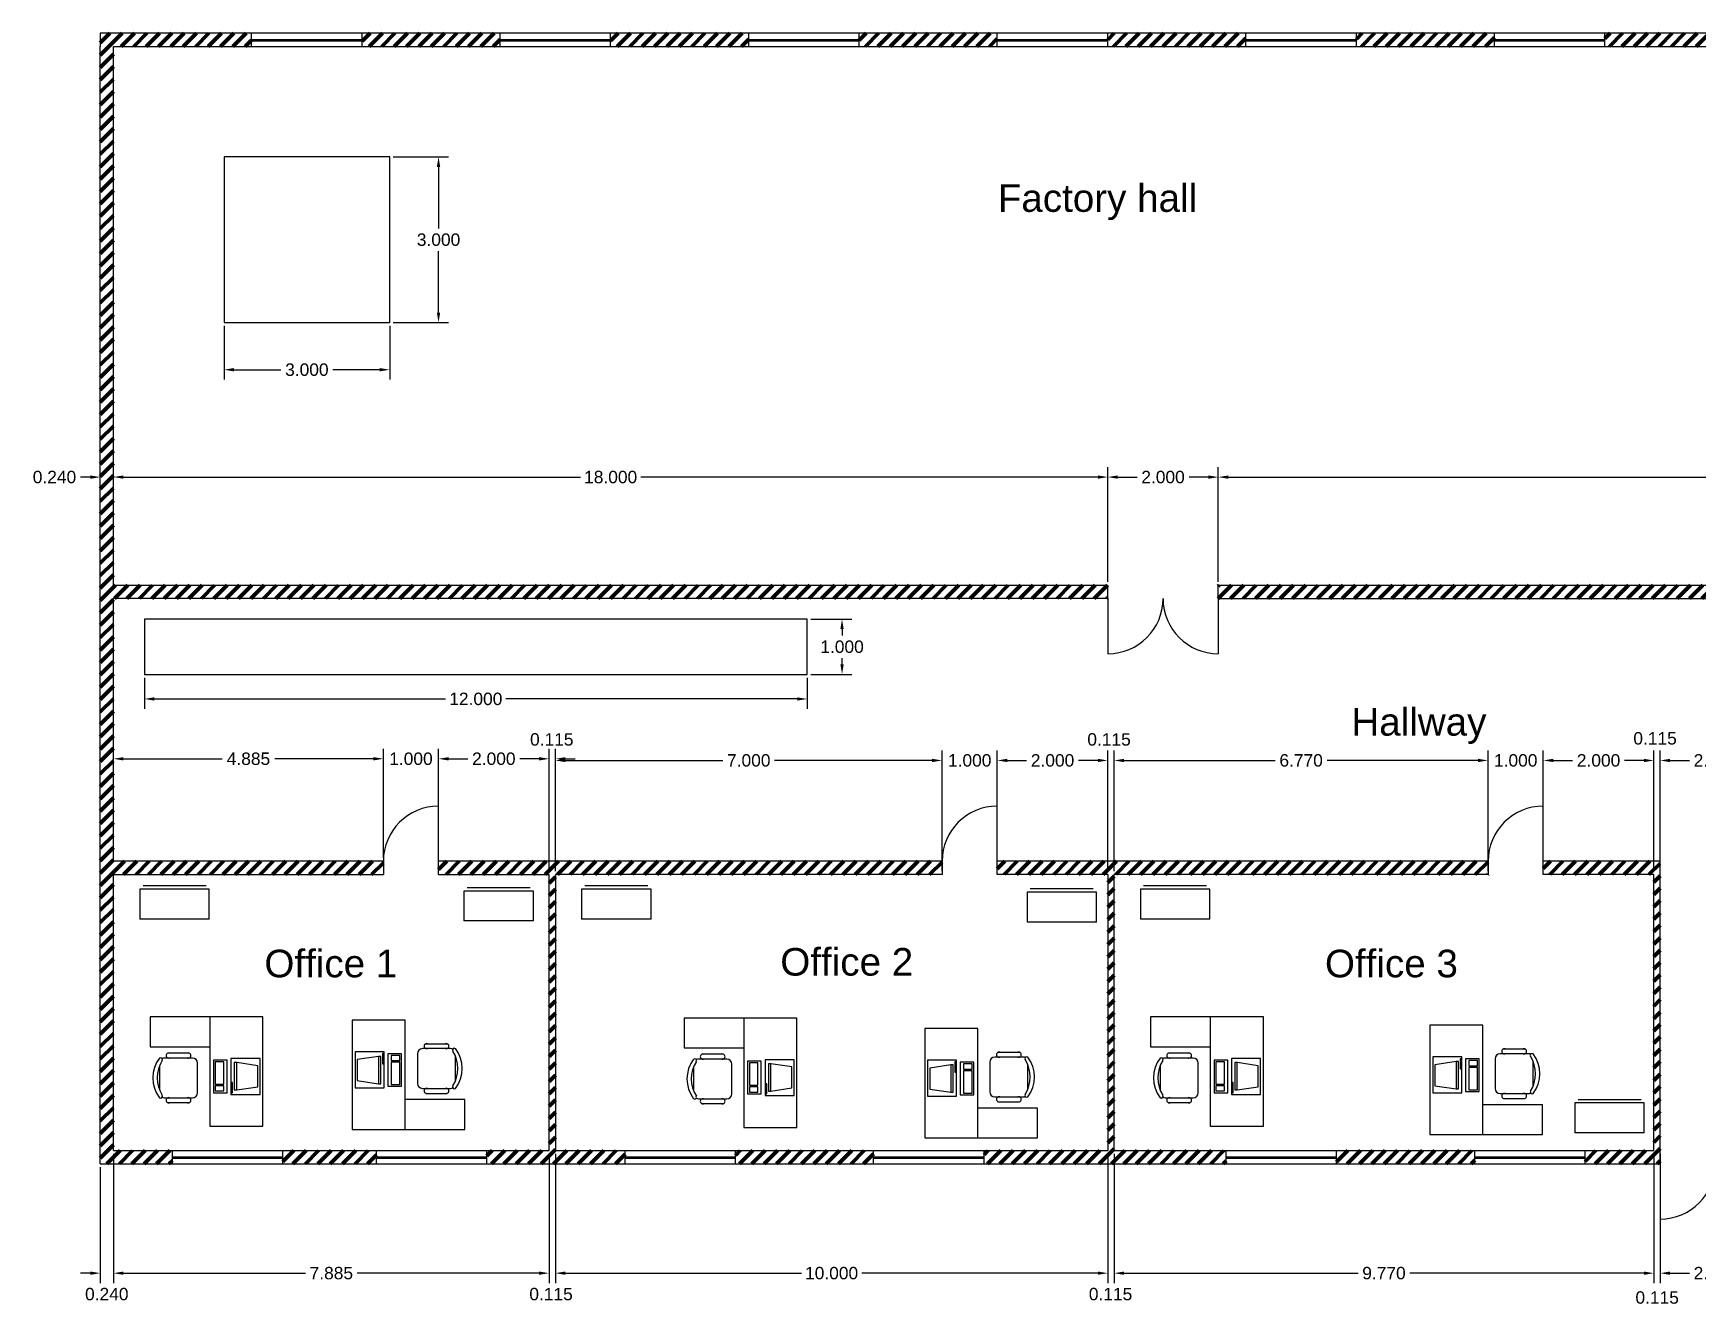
# Model space of a CAD drawing. Header units: millimetres. Extents: x 1278.5 to 1333, y 2113.9 to 2140.6.
# Drawn here: x 1278.55 to 1308.68, y 2117.19 to 2140.24 of the extents above; entities that cross this region are included whole.
import ezdxf

# ---------------------------------------------------------------- set-up
doc = ezdxf.new("R2010")
doc.units = ezdxf.units.MM
doc.header["$LTSCALE"] = 0.05
for name, color, linetype in [('CHAIRS', 4, 'Continuous'), ('CPU', 6, 'Continuous'), ('FURNITURE', 3, 'Continuous')]:
    doc.layers.add(name, color=color, linetype=linetype)
doc.styles.get("Standard").update_dxf_attribs({"font": 'arial.ttf'})
doc.dimstyles.get("Standard").update_dxf_attribs({"dimtxt": 0.225, "dimasz": 0.18, "dimexe": 0.18, "dimexo": 0.0625, "dimgap": 0.09, "dimtad": 0, "dimtih": 1, "dimtoh": 1, "dimdec": 3, "dimzin": 0, "dimdsep": 46, "dimtxsty": 'Standard', "dimcen": 0.09, "dimadec": 0, "dimazin": 0, "dimtfac": 1, "dimtdec": 3, "dimtofl": 0, "dimtmove": 0, "dimatfit": 3, "dimfxl": 1, "dimtolj": 1, "dimtzin": 0, "dimarcsym": 0})

# ---------------------------------------------------------------- blocks, each defined once
blk = doc.blocks.new('FC42X18D')
for p, q in [((-21, 0), (-21, -18)), ((-21, 0), (21, 0)), ((21, -18), (21, 0)), ((-21, -18), (21, -18)), ((-19, -20), (19, -20))]:
    blk.add_line(p, q)
blk = doc.blocks.new('RECTANG')
for p, q in [((1, 1), (0, 1)), ((0, 1), (0, 0)), ((1, 0), (1, 1)), ((0, 0), (1, 0))]:
    blk.add_line(p, q)
blk = doc.blocks.new('IBMAT', base_point=(61, 306))
for p, q in [((75, 307), (75, 306)), ((81, 307), (75, 307)), ((81, 306), (81, 307))]:
    blk.add_line(p, q)
at = {"xscale": 21, "yscale": 17, "zscale": 21}
blk.add_blockref('RECTANG', (61, 306), dxfattribs=at)
blk = doc.blocks.new('KEYBOARD', base_point=(60, 294))
for p, xscale, yscale, zscale in [((60, 294), 19, 8, 19), ((61, 295), 13, 5, 13), ((75, 295), 3, 5, 3)]:
    blk.add_blockref('RECTANG', p, dxfattribs=dict(xscale=xscale, yscale=yscale, zscale=zscale))
blk = doc.blocks.new('COMPUTER')
for p, q in [((-6.6, 16.2), (-8.5, 3.5)), ((6.1, 16.2), (-6.6, 16.2)), ((8, 3.5), (6.1, 16.2)), ((-8.5, 3.5), (-8.5, 2)), ((8, 3.5), (-8.5, 3.5)), ((-8.5, 2), (8, 2)), ((8, 2), (8, 3.5))]:
    blk.add_line(p, q)
at = {"xscale": 1.033846153846154, "yscale": 1.033846153846154, "zscale": 1.033846153846154}
for name, p in [('IBMAT', (-10.9, 0)), ('KEYBOARD', (-10, -10.5))]:
    blk.add_blockref(name, p, dxfattribs=at)
blk = doc.blocks.new('CHAIR7')
for p, q in [((20, 12), (3, 12)), ((5.1, 15), (17.9, 15)), ((0, 9), (0, -9)), ((23, -7.4), (23, 7.4)), ((3, -12), (20, -12)), ((5.1, -15), (17.9, -15))]:
    blk.add_line(p, q)
for centre, radius, start, end in [((3, 9), 3, 90, 180), ((5.6, 13.5), 1.56, 73.7398, 286.2602), ((17.4, 13.5), 1.56, 253.7398, 106.2602), ((20, 9), 3, 62.4156, 90), ((22.3, 11.1), 1.1, 53.3099, 212.0274), ((4.8, 0), 19.6, 327.5758, 32.4242), ((7, 0), 20, 323.1301, 36.8699), ((3, -9), 3, 180, 270), ((5.6, -13.5), 1.56, 73.7398, 286.2602), ((17.4, -13.5), 1.56, 253.7398, 106.2602), ((20, -9), 3, 270, 297.5844), ((22.3, -11.1), 1.1, 147.9726, 306.6901)]:
    blk.add_arc(centre, radius, start, end)
blk = doc.blocks.new('DESK2')
for p, q in [((33, 0), (-33, 0)), ((-33, 0), (-33, -68)), ((33, -32), (33, 0)), ((-33, -32), (33, -32)), ((-15, -68), (-15, -32)), ((-33, -68), (-15, -68))]:
    blk.add_line(p, q)
blk = doc.blocks.new('*D25')
at = {"color": 0, "lineweight": -2, "transparency": 16777216}
for p, q in [((1279.76, 2119.698), (1279.76, 2117.599)), ((1280, 2119.698), (1280, 2117.599)), ((1279.58, 2117.779), (1279.4, 2117.779)), ((1280.18, 2117.779), (1280.36, 2117.779))]:
    blk.add_line(p, q, dxfattribs=at)
at = {"color": 0, "lineweight": 100, "transparency": 16777216}
for points in [[(1279.58, 2117.809), (1279.58, 2117.749), (1279.76, 2117.779)], [(1280.18, 2117.809), (1280.18, 2117.749), (1280, 2117.779)]]:
    blk.add_solid(points, dxfattribs=at)
at = {"layer": 'Defpoints', "color": 0, "lineweight": 100, "transparency": 16777216}
for p in [(1279.76, 2119.76), (1280, 2119.76), (1280, 2117.779)]:
    blk.add_point(p, dxfattribs=at)
at = {"color": 0, "transparency": 16777216, "insert": (1279.878, 2117.399), "char_height": 0.225, "attachment_point": 5}
blk.add_mtext('\\A1;0.240', dxfattribs=at)
blk = doc.blocks.new('*D26')
at = {"color": 0, "lineweight": -2, "transparency": 16777216}
for p, q in [((1280, 2119.938), (1280, 2117.599)), ((1287.885, 2119.938), (1287.885, 2117.599)), ((1280.18, 2117.779), (1283.473, 2117.779)), ((1287.705, 2117.779), (1284.412, 2117.779))]:
    blk.add_line(p, q, dxfattribs=at)
at = {"color": 0, "lineweight": 100, "transparency": 16777216}
for points in [[(1280.18, 2117.809), (1280.18, 2117.749), (1280, 2117.779)], [(1287.705, 2117.809), (1287.705, 2117.749), (1287.885, 2117.779)]]:
    blk.add_solid(points, dxfattribs=at)
at = {"layer": 'Defpoints', "color": 0, "lineweight": 100, "transparency": 16777216}
for p in [(1280, 2120), (1287.885, 2120), (1287.885, 2117.779)]:
    blk.add_point(p, dxfattribs=at)
at = {"color": 0, "transparency": 16777216, "insert": (1283.943, 2117.779), "char_height": 0.225, "attachment_point": 5}
blk.add_mtext('\\A1;7.885', dxfattribs=at)
blk = doc.blocks.new('*D27')
at = {"color": 0, "lineweight": -2, "transparency": 16777216}
for p, q in [((1287.885, 2119.938), (1287.885, 2117.599)), ((1288, 2119.938), (1288, 2117.599)), ((1287.705, 2117.779), (1287.525, 2117.779)), ((1288.18, 2117.779), (1288.36, 2117.779))]:
    blk.add_line(p, q, dxfattribs=at)
at = {"color": 0, "lineweight": 100, "transparency": 16777216}
for points in [[(1287.705, 2117.809), (1287.705, 2117.749), (1287.885, 2117.779)], [(1288.18, 2117.809), (1288.18, 2117.749), (1288, 2117.779)]]:
    blk.add_solid(points, dxfattribs=at)
at = {"layer": 'Defpoints', "color": 0, "lineweight": 100, "transparency": 16777216}
for p in [(1287.885, 2120), (1288, 2120), (1288, 2117.779)]:
    blk.add_point(p, dxfattribs=at)
at = {"color": 0, "transparency": 16777216, "insert": (1287.921, 2117.399), "char_height": 0.225, "attachment_point": 5}
blk.add_mtext('\\A1;0.115', dxfattribs=at)
blk = doc.blocks.new('*D28')
at = {"color": 0, "lineweight": -2, "transparency": 16777216}
for p, q in [((1288, 2119.938), (1288, 2117.599)), ((1298, 2119.938), (1298, 2117.599)), ((1288.18, 2117.779), (1292.454, 2117.779)), ((1297.82, 2117.779), (1293.546, 2117.779))]:
    blk.add_line(p, q, dxfattribs=at)
at = {"color": 0, "lineweight": 100, "transparency": 16777216}
for points in [[(1288.18, 2117.809), (1288.18, 2117.749), (1288, 2117.779)], [(1297.82, 2117.809), (1297.82, 2117.749), (1298, 2117.779)]]:
    blk.add_solid(points, dxfattribs=at)
at = {"layer": 'Defpoints', "color": 0, "lineweight": 100, "transparency": 16777216}
for p in [(1288, 2120), (1298, 2120), (1298, 2117.779)]:
    blk.add_point(p, dxfattribs=at)
at = {"color": 0, "transparency": 16777216, "insert": (1293, 2117.779), "char_height": 0.225, "attachment_point": 5}
blk.add_mtext('\\A1;10.000', dxfattribs=at)
blk = doc.blocks.new('*D29')
at = {"color": 0, "lineweight": -2, "transparency": 16777216}
for p, q in [((1298, 2119.938), (1298, 2117.599)), ((1298.115, 2119.938), (1298.115, 2117.599)), ((1297.82, 2117.779), (1297.64, 2117.779)), ((1298.295, 2117.779), (1298.475, 2117.779))]:
    blk.add_line(p, q, dxfattribs=at)
at = {"color": 0, "lineweight": 100, "transparency": 16777216}
for points in [[(1297.82, 2117.809), (1297.82, 2117.749), (1298, 2117.779)], [(1298.295, 2117.809), (1298.295, 2117.749), (1298.115, 2117.779)]]:
    blk.add_solid(points, dxfattribs=at)
at = {"layer": 'Defpoints', "color": 0, "lineweight": 100, "transparency": 16777216}
for p in [(1298, 2120), (1298.115, 2120), (1298.115, 2117.779)]:
    blk.add_point(p, dxfattribs=at)
at = {"color": 0, "transparency": 16777216, "insert": (1298.05, 2117.399), "char_height": 0.225, "attachment_point": 5}
blk.add_mtext('\\A1;0.115', dxfattribs=at)
blk = doc.blocks.new('*D30')
at = {"color": 0, "lineweight": -2, "transparency": 16777216}
for p, q in [((1298.115, 2119.938), (1298.115, 2117.599)), ((1307.885, 2119.938), (1307.885, 2117.599)), ((1298.295, 2117.779), (1302.531, 2117.779)), ((1307.705, 2117.779), (1303.469, 2117.779))]:
    blk.add_line(p, q, dxfattribs=at)
at = {"color": 0, "lineweight": 100, "transparency": 16777216}
for points in [[(1298.295, 2117.809), (1298.295, 2117.749), (1298.115, 2117.779)], [(1307.705, 2117.809), (1307.705, 2117.749), (1307.885, 2117.779)]]:
    blk.add_solid(points, dxfattribs=at)
at = {"layer": 'Defpoints', "color": 0, "lineweight": 100, "transparency": 16777216}
for p in [(1298.115, 2120), (1307.885, 2120), (1307.885, 2117.779)]:
    blk.add_point(p, dxfattribs=at)
at = {"color": 0, "transparency": 16777216, "insert": (1303, 2117.779), "char_height": 0.225, "attachment_point": 5}
blk.add_mtext('\\A1;9.770', dxfattribs=at)
blk = doc.blocks.new('*D31')
at = {"color": 0, "lineweight": -2, "transparency": 16777216}
for p, q in [((1307.885, 2119.938), (1307.885, 2117.599)), ((1308, 2119.938), (1308, 2117.599)), ((1307.705, 2117.779), (1307.525, 2117.779)), ((1308.18, 2117.779), (1308.36, 2117.779))]:
    blk.add_line(p, q, dxfattribs=at)
at = {"color": 0, "lineweight": 100, "transparency": 16777216}
for points in [[(1307.705, 2117.809), (1307.705, 2117.749), (1307.885, 2117.779)], [(1308.18, 2117.809), (1308.18, 2117.749), (1308, 2117.779)]]:
    blk.add_solid(points, dxfattribs=at)
at = {"layer": 'Defpoints', "color": 0, "lineweight": 100, "transparency": 16777216}
for p in [(1307.885, 2120), (1308, 2120), (1308, 2117.779)]:
    blk.add_point(p, dxfattribs=at)
at = {"color": 0, "transparency": 16777216, "insert": (1307.946, 2117.337), "char_height": 0.225, "attachment_point": 5}
blk.add_mtext('\\A1;0.115', dxfattribs=at)
blk = doc.blocks.new('*D32')
at = {"color": 0, "lineweight": -2, "transparency": 16777216}
for p, q in [((1308, 2119.698), (1308, 2117.599)), ((1310, 2119.698), (1310, 2117.599)), ((1308.18, 2117.779), (1308.529, 2117.779)), ((1309.82, 2117.779), (1309.471, 2117.779))]:
    blk.add_line(p, q, dxfattribs=at)
at = {"color": 0, "lineweight": 100, "transparency": 16777216}
for points in [[(1308.18, 2117.809), (1308.18, 2117.749), (1308, 2117.779)], [(1309.82, 2117.809), (1309.82, 2117.749), (1310, 2117.779)]]:
    blk.add_solid(points, dxfattribs=at)
at = {"layer": 'Defpoints', "color": 0, "lineweight": 100, "transparency": 16777216}
for p in [(1308, 2119.76), (1310, 2119.76), (1310, 2117.779)]:
    blk.add_point(p, dxfattribs=at)
at = {"color": 0, "transparency": 16777216, "insert": (1309, 2117.779), "char_height": 0.225, "attachment_point": 5}
blk.add_mtext('\\A1;2.000', dxfattribs=at)
blk = doc.blocks.new('*D47')
at = {"color": 0, "lineweight": -2, "transparency": 16777216}
for p, q in [((1279.58, 2132.2), (1279.4, 2132.2)), ((1279.76, 2130.302), (1279.76, 2132.38)), ((1280, 2130.302), (1280, 2132.38)), ((1280.18, 2132.2), (1280.36, 2132.2))]:
    blk.add_line(p, q, dxfattribs=at)
at = {"color": 0, "lineweight": 100, "transparency": 16777216}
for points in [[(1279.58, 2132.23), (1279.58, 2132.17), (1279.76, 2132.2)], [(1280.18, 2132.23), (1280.18, 2132.17), (1280, 2132.2)]]:
    blk.add_solid(points, dxfattribs=at)
at = {"layer": 'Defpoints', "color": 0, "lineweight": 100, "transparency": 16777216}
for p in [(1279.76, 2132.2), (1279.76, 2130.24), (1280, 2130.24)]:
    blk.add_point(p, dxfattribs=at)
at = {"color": 0, "transparency": 16777216, "insert": (1278.931, 2132.2), "char_height": 0.225, "attachment_point": 5}
blk.add_mtext('\\A1;0.240', dxfattribs=at)
blk = doc.blocks.new('*D48')
at = {"color": 0, "lineweight": -2, "transparency": 16777216}
for p, q in [((1280, 2130.302), (1280, 2132.38)), ((1280.18, 2132.2), (1288.454, 2132.2)), ((1297.82, 2132.2), (1289.546, 2132.2)), ((1298, 2130.302), (1298, 2132.38))]:
    blk.add_line(p, q, dxfattribs=at)
at = {"color": 0, "lineweight": 100, "transparency": 16777216}
for points in [[(1280.18, 2132.23), (1280.18, 2132.17), (1280, 2132.2)], [(1297.82, 2132.23), (1297.82, 2132.17), (1298, 2132.2)]]:
    blk.add_solid(points, dxfattribs=at)
at = {"layer": 'Defpoints', "color": 0, "lineweight": 100, "transparency": 16777216}
for p in [(1298, 2132.2), (1280, 2130.24), (1298, 2130.24)]:
    blk.add_point(p, dxfattribs=at)
at = {"color": 0, "transparency": 16777216, "insert": (1289, 2132.2), "char_height": 0.225, "attachment_point": 5}
blk.add_mtext('\\A1;18.000', dxfattribs=at)
blk = doc.blocks.new('*D49')
at = {"color": 0, "lineweight": -2, "transparency": 16777216}
for p, q in [((1298, 2130.302), (1298, 2132.38)), ((1298.18, 2132.2), (1298.529, 2132.2)), ((1299.82, 2132.2), (1299.471, 2132.2)), ((1300, 2130.302), (1300, 2132.38))]:
    blk.add_line(p, q, dxfattribs=at)
at = {"color": 0, "lineweight": 100, "transparency": 16777216}
for points in [[(1298.18, 2132.23), (1298.18, 2132.17), (1298, 2132.2)], [(1299.82, 2132.23), (1299.82, 2132.17), (1300, 2132.2)]]:
    blk.add_solid(points, dxfattribs=at)
at = {"layer": 'Defpoints', "color": 0, "lineweight": 100, "transparency": 16777216}
for p in [(1300, 2132.2), (1298, 2130.24), (1300, 2130.24)]:
    blk.add_point(p, dxfattribs=at)
at = {"color": 0, "transparency": 16777216, "insert": (1299, 2132.2), "char_height": 0.225, "attachment_point": 5}
blk.add_mtext('\\A1;2.000', dxfattribs=at)
blk = doc.blocks.new('*D50')
at = {"color": 0, "lineweight": -2, "transparency": 16777216}
for p, q in [((1300, 2130.302), (1300, 2132.38)), ((1300.18, 2132.2), (1314.443, 2132.2)), ((1329.82, 2132.2), (1315.557, 2132.2)), ((1330, 2130.302), (1330, 2132.38))]:
    blk.add_line(p, q, dxfattribs=at)
at = {"color": 0, "lineweight": 100, "transparency": 16777216}
for points in [[(1300.18, 2132.23), (1300.18, 2132.17), (1300, 2132.2)], [(1329.82, 2132.23), (1329.82, 2132.17), (1330, 2132.2)]]:
    blk.add_solid(points, dxfattribs=at)
at = {"layer": 'Defpoints', "color": 0, "lineweight": 100, "transparency": 16777216}
for p in [(1330, 2132.2), (1300, 2130.24), (1330, 2130.24)]:
    blk.add_point(p, dxfattribs=at)
at = {"color": 0, "transparency": 16777216, "insert": (1315, 2132.2), "char_height": 0.225, "attachment_point": 5}
blk.add_mtext('\\A1;30.000', dxfattribs=at)
blk = doc.blocks.new('*D52')
at = {"color": 0, "lineweight": -2, "transparency": 16777216}
for p, q in [((1280, 2125.302), (1280, 2127.277)), ((1280.18, 2127.097), (1281.967, 2127.097)), ((1284.705, 2127.097), (1282.918, 2127.097)), ((1284.885, 2125.302), (1284.885, 2127.277))]:
    blk.add_line(p, q, dxfattribs=at)
at = {"color": 0, "lineweight": 100, "transparency": 16777216}
for points in [[(1280.18, 2127.127), (1280.18, 2127.067), (1280, 2127.097)], [(1284.705, 2127.127), (1284.705, 2127.067), (1284.885, 2127.097)]]:
    blk.add_solid(points, dxfattribs=at)
at = {"layer": 'Defpoints', "color": 0, "lineweight": 100, "transparency": 16777216}
for p in [(1284.885, 2127.097), (1280, 2125.24), (1284.885, 2125.24)]:
    blk.add_point(p, dxfattribs=at)
at = {"color": 0, "transparency": 16777216, "insert": (1282.443, 2127.097), "char_height": 0.225, "attachment_point": 5}
blk.add_mtext('\\A1;4.885', dxfattribs=at)
blk = doc.blocks.new('*D53')
at = {"color": 0, "lineweight": -2, "transparency": 16777216}
for p, q in [((1284.705, 2127.097), (1284.525, 2127.097)), ((1284.885, 2125.302), (1284.885, 2127.277)), ((1285.885, 2125.302), (1285.885, 2127.277)), ((1286.065, 2127.097), (1286.245, 2127.097))]:
    blk.add_line(p, q, dxfattribs=at)
at = {"color": 0, "lineweight": 100, "transparency": 16777216}
for points in [[(1284.705, 2127.127), (1284.705, 2127.067), (1284.885, 2127.097)], [(1286.065, 2127.127), (1286.065, 2127.067), (1285.885, 2127.097)]]:
    blk.add_solid(points, dxfattribs=at)
at = {"layer": 'Defpoints', "color": 0, "lineweight": 100, "transparency": 16777216}
for p in [(1285.885, 2127.097), (1284.885, 2125.24), (1285.885, 2125.24)]:
    blk.add_point(p, dxfattribs=at)
at = {"color": 0, "transparency": 16777216, "insert": (1285.385, 2127.097), "char_height": 0.225, "attachment_point": 5}
blk.add_mtext('\\A1;1.000', dxfattribs=at)
blk = doc.blocks.new('*D54')
at = {"color": 0, "lineweight": -2, "transparency": 16777216}
for p, q in [((1285.885, 2125.302), (1285.885, 2127.277)), ((1286.065, 2127.097), (1286.414, 2127.097)), ((1287.705, 2127.097), (1287.356, 2127.097)), ((1287.885, 2125.302), (1287.885, 2127.277))]:
    blk.add_line(p, q, dxfattribs=at)
at = {"color": 0, "lineweight": 100, "transparency": 16777216}
for points in [[(1286.065, 2127.127), (1286.065, 2127.067), (1285.885, 2127.097)], [(1287.705, 2127.127), (1287.705, 2127.067), (1287.885, 2127.097)]]:
    blk.add_solid(points, dxfattribs=at)
at = {"layer": 'Defpoints', "color": 0, "lineweight": 100, "transparency": 16777216}
for p in [(1287.885, 2127.097), (1285.885, 2125.24), (1287.885, 2125.24)]:
    blk.add_point(p, dxfattribs=at)
at = {"color": 0, "transparency": 16777216, "insert": (1286.885, 2127.097), "char_height": 0.225, "attachment_point": 5}
blk.add_mtext('\\A1;2.000', dxfattribs=at)
blk = doc.blocks.new('*D55')
at = {"color": 0, "lineweight": -2, "transparency": 16777216}
for p, q in [((1287.705, 2127.097), (1287.525, 2127.097)), ((1287.885, 2125.062), (1287.885, 2127.277)), ((1288, 2125.062), (1288, 2127.277)), ((1288.18, 2127.097), (1288.36, 2127.097))]:
    blk.add_line(p, q, dxfattribs=at)
at = {"color": 0, "lineweight": 100, "transparency": 16777216}
for points in [[(1287.705, 2127.127), (1287.705, 2127.067), (1287.885, 2127.097)], [(1288.18, 2127.127), (1288.18, 2127.067), (1288, 2127.097)]]:
    blk.add_solid(points, dxfattribs=at)
at = {"layer": 'Defpoints', "color": 0, "lineweight": 100, "transparency": 16777216}
for p in [(1288, 2127.097), (1287.885, 2125), (1288, 2125)]:
    blk.add_point(p, dxfattribs=at)
at = {"color": 0, "transparency": 16777216, "insert": (1287.934, 2127.447), "char_height": 0.225, "attachment_point": 5}
blk.add_mtext('\\A1;0.115', dxfattribs=at)
blk = doc.blocks.new('*D56')
at = {"color": 0, "lineweight": -2, "transparency": 16777216}
for p, q in [((1288, 2125.062), (1288, 2127.247)), ((1288.18, 2127.067), (1291.032, 2127.067)), ((1294.82, 2127.067), (1291.968, 2127.067)), ((1295, 2125.062), (1295, 2127.247))]:
    blk.add_line(p, q, dxfattribs=at)
at = {"color": 0, "lineweight": 100, "transparency": 16777216}
for points in [[(1288.18, 2127.097), (1288.18, 2127.037), (1288, 2127.067)], [(1294.82, 2127.097), (1294.82, 2127.037), (1295, 2127.067)]]:
    blk.add_solid(points, dxfattribs=at)
at = {"layer": 'Defpoints', "color": 0, "lineweight": 100, "transparency": 16777216}
for p in [(1295, 2127.067), (1288, 2125), (1295, 2125)]:
    blk.add_point(p, dxfattribs=at)
at = {"color": 0, "transparency": 16777216, "insert": (1291.5, 2127.067), "char_height": 0.225, "attachment_point": 5}
blk.add_mtext('\\A1;7.000', dxfattribs=at)
blk = doc.blocks.new('*D57')
at = {"color": 0, "lineweight": -2, "transparency": 16777216}
for p, q in [((1294.82, 2127.067), (1294.64, 2127.067)), ((1295, 2125.062), (1295, 2127.247)), ((1296, 2125.062), (1296, 2127.247)), ((1296.18, 2127.067), (1296.36, 2127.067))]:
    blk.add_line(p, q, dxfattribs=at)
at = {"color": 0, "lineweight": 100, "transparency": 16777216}
for points in [[(1294.82, 2127.097), (1294.82, 2127.037), (1295, 2127.067)], [(1296.18, 2127.097), (1296.18, 2127.037), (1296, 2127.067)]]:
    blk.add_solid(points, dxfattribs=at)
at = {"layer": 'Defpoints', "color": 0, "lineweight": 100, "transparency": 16777216}
for p in [(1296, 2127.067), (1295, 2125), (1296, 2125)]:
    blk.add_point(p, dxfattribs=at)
at = {"color": 0, "transparency": 16777216, "insert": (1295.5, 2127.067), "char_height": 0.225, "attachment_point": 5}
blk.add_mtext('\\A1;1.000', dxfattribs=at)
blk = doc.blocks.new('*D58')
at = {"color": 0, "lineweight": -2, "transparency": 16777216}
for p, q in [((1296, 2125.062), (1296, 2127.247)), ((1296.18, 2127.067), (1296.529, 2127.067)), ((1297.82, 2127.067), (1297.471, 2127.067)), ((1298, 2125.062), (1298, 2127.247))]:
    blk.add_line(p, q, dxfattribs=at)
at = {"color": 0, "lineweight": 100, "transparency": 16777216}
for points in [[(1296.18, 2127.097), (1296.18, 2127.037), (1296, 2127.067)], [(1297.82, 2127.097), (1297.82, 2127.037), (1298, 2127.067)]]:
    blk.add_solid(points, dxfattribs=at)
at = {"layer": 'Defpoints', "color": 0, "lineweight": 100, "transparency": 16777216}
for p in [(1298, 2127.067), (1296, 2125), (1298, 2125)]:
    blk.add_point(p, dxfattribs=at)
at = {"color": 0, "transparency": 16777216, "insert": (1297, 2127.067), "char_height": 0.225, "attachment_point": 5}
blk.add_mtext('\\A1;2.000', dxfattribs=at)
blk = doc.blocks.new('*D59')
at = {"color": 0, "lineweight": -2, "transparency": 16777216}
for p, q in [((1297.82, 2127.067), (1297.64, 2127.067)), ((1298, 2125.062), (1298, 2127.247)), ((1298.115, 2125.062), (1298.115, 2127.247)), ((1298.295, 2127.067), (1298.475, 2127.067))]:
    blk.add_line(p, q, dxfattribs=at)
at = {"color": 0, "lineweight": 100, "transparency": 16777216}
for points in [[(1297.82, 2127.097), (1297.82, 2127.037), (1298, 2127.067)], [(1298.295, 2127.097), (1298.295, 2127.037), (1298.115, 2127.067)]]:
    blk.add_solid(points, dxfattribs=at)
at = {"layer": 'Defpoints', "color": 0, "lineweight": 100, "transparency": 16777216}
for p in [(1298.115, 2127.067), (1298, 2125), (1298.115, 2125)]:
    blk.add_point(p, dxfattribs=at)
at = {"color": 0, "transparency": 16777216, "insert": (1298.023, 2127.447), "char_height": 0.225, "attachment_point": 5}
blk.add_mtext('\\A1;0.115', dxfattribs=at)
blk = doc.blocks.new('*D60')
at = {"color": 0, "lineweight": -2, "transparency": 16777216}
for p, q in [((1298.115, 2125.062), (1298.115, 2127.247)), ((1298.295, 2127.067), (1301.03, 2127.067)), ((1304.705, 2127.067), (1301.97, 2127.067)), ((1304.885, 2125.062), (1304.885, 2127.247))]:
    blk.add_line(p, q, dxfattribs=at)
at = {"color": 0, "lineweight": 100, "transparency": 16777216}
for points in [[(1298.295, 2127.097), (1298.295, 2127.037), (1298.115, 2127.067)], [(1304.705, 2127.097), (1304.705, 2127.037), (1304.885, 2127.067)]]:
    blk.add_solid(points, dxfattribs=at)
at = {"layer": 'Defpoints', "color": 0, "lineweight": 100, "transparency": 16777216}
for p in [(1304.885, 2127.067), (1298.115, 2125), (1304.885, 2125)]:
    blk.add_point(p, dxfattribs=at)
at = {"color": 0, "transparency": 16777216, "insert": (1301.5, 2127.067), "char_height": 0.225, "attachment_point": 5}
blk.add_mtext('\\A1;6.770', dxfattribs=at)
blk = doc.blocks.new('*D61')
at = {"color": 0, "lineweight": -2, "transparency": 16777216}
for p, q in [((1304.705, 2127.067), (1304.525, 2127.067)), ((1304.885, 2125.062), (1304.885, 2127.247)), ((1305.885, 2125.062), (1305.885, 2127.247)), ((1306.065, 2127.067), (1306.245, 2127.067))]:
    blk.add_line(p, q, dxfattribs=at)
at = {"color": 0, "lineweight": 100, "transparency": 16777216}
for points in [[(1304.705, 2127.097), (1304.705, 2127.037), (1304.885, 2127.067)], [(1306.065, 2127.097), (1306.065, 2127.037), (1305.885, 2127.067)]]:
    blk.add_solid(points, dxfattribs=at)
at = {"layer": 'Defpoints', "color": 0, "lineweight": 100, "transparency": 16777216}
for p in [(1305.885, 2127.067), (1304.885, 2125), (1305.885, 2125)]:
    blk.add_point(p, dxfattribs=at)
at = {"color": 0, "transparency": 16777216, "insert": (1305.385, 2127.067), "char_height": 0.225, "attachment_point": 5}
blk.add_mtext('\\A1;1.000', dxfattribs=at)
blk = doc.blocks.new('*D62')
at = {"color": 0, "lineweight": -2, "transparency": 16777216}
for p, q in [((1305.885, 2125.062), (1305.885, 2127.247)), ((1306.065, 2127.067), (1306.414, 2127.067)), ((1307.705, 2127.067), (1307.356, 2127.067)), ((1307.885, 2125.062), (1307.885, 2127.247))]:
    blk.add_line(p, q, dxfattribs=at)
at = {"color": 0, "lineweight": 100, "transparency": 16777216}
for points in [[(1306.065, 2127.097), (1306.065, 2127.037), (1305.885, 2127.067)], [(1307.705, 2127.097), (1307.705, 2127.037), (1307.885, 2127.067)]]:
    blk.add_solid(points, dxfattribs=at)
at = {"layer": 'Defpoints', "color": 0, "lineweight": 100, "transparency": 16777216}
for p in [(1307.885, 2127.067), (1305.885, 2125), (1307.885, 2125)]:
    blk.add_point(p, dxfattribs=at)
at = {"color": 0, "transparency": 16777216, "insert": (1306.885, 2127.067), "char_height": 0.225, "attachment_point": 5}
blk.add_mtext('\\A1;2.000', dxfattribs=at)
blk = doc.blocks.new('*D63')
at = {"color": 0, "lineweight": -2, "transparency": 16777216}
for p, q in [((1307.705, 2127.067), (1307.525, 2127.067)), ((1307.885, 2125.062), (1307.885, 2127.247)), ((1308, 2125.062), (1308, 2127.247)), ((1308.18, 2127.067), (1308.36, 2127.067))]:
    blk.add_line(p, q, dxfattribs=at)
at = {"color": 0, "lineweight": 100, "transparency": 16777216}
for points in [[(1307.705, 2127.097), (1307.705, 2127.037), (1307.885, 2127.067)], [(1308.18, 2127.097), (1308.18, 2127.037), (1308, 2127.067)]]:
    blk.add_solid(points, dxfattribs=at)
at = {"layer": 'Defpoints', "color": 0, "lineweight": 100, "transparency": 16777216}
for p in [(1308, 2127.067), (1307.885, 2125), (1308, 2125)]:
    blk.add_point(p, dxfattribs=at)
at = {"color": 0, "transparency": 16777216, "insert": (1307.908, 2127.466), "char_height": 0.225, "attachment_point": 5}
blk.add_mtext('\\A1;0.115', dxfattribs=at)
blk = doc.blocks.new('*D64')
at = {"color": 0, "lineweight": -2, "transparency": 16777216}
for p, q in [((1308, 2125.302), (1308, 2127.247)), ((1308.18, 2127.067), (1308.529, 2127.067)), ((1309.82, 2127.067), (1309.471, 2127.067)), ((1310, 2125.302), (1310, 2127.247))]:
    blk.add_line(p, q, dxfattribs=at)
at = {"color": 0, "lineweight": 100, "transparency": 16777216}
for points in [[(1308.18, 2127.097), (1308.18, 2127.037), (1308, 2127.067)], [(1309.82, 2127.097), (1309.82, 2127.037), (1310, 2127.067)]]:
    blk.add_solid(points, dxfattribs=at)
at = {"layer": 'Defpoints', "color": 0, "lineweight": 100, "transparency": 16777216}
for p in [(1310, 2127.067), (1308, 2125.24), (1310, 2125.24)]:
    blk.add_point(p, dxfattribs=at)
at = {"color": 0, "transparency": 16777216, "insert": (1309, 2127.067), "char_height": 0.225, "attachment_point": 5}
blk.add_mtext('\\A1;2.000', dxfattribs=at)
blk = doc.blocks.new('*D73')
at = {"color": 0, "lineweight": -2, "transparency": 16777216}
for p, q in [((1280.559, 2128.564), (1280.559, 2128.001)), ((1292.559, 2128.564), (1292.559, 2128.001)), ((1280.739, 2128.181), (1286.013, 2128.181)), ((1292.379, 2128.181), (1287.105, 2128.181))]:
    blk.add_line(p, q, dxfattribs=at)
at = {"color": 0, "lineweight": 100, "transparency": 16777216}
for points in [[(1280.739, 2128.211), (1280.739, 2128.151), (1280.559, 2128.181)], [(1292.379, 2128.211), (1292.379, 2128.151), (1292.559, 2128.181)]]:
    blk.add_solid(points, dxfattribs=at)
at = {"layer": 'Defpoints', "color": 0, "lineweight": 100, "transparency": 16777216}
for p in [(1280.559, 2128.626), (1292.559, 2128.626), (1292.559, 2128.181)]:
    blk.add_point(p, dxfattribs=at)
at = {"color": 0, "transparency": 16777216, "insert": (1286.559, 2128.181), "char_height": 0.225, "attachment_point": 5}
blk.add_mtext('\\A1;12.000', dxfattribs=at)
blk = doc.blocks.new('*D74')
at = {"color": 0, "lineweight": -2, "transparency": 16777216}
for p, q in [((1292.621, 2129.626), (1293.369, 2129.626)), ((1293.189, 2129.446), (1293.189, 2129.331)), ((1293.189, 2128.806), (1293.189, 2128.921)), ((1292.621, 2128.626), (1293.369, 2128.626))]:
    blk.add_line(p, q, dxfattribs=at)
at = {"color": 0, "lineweight": 100, "transparency": 16777216}
for points in [[(1293.159, 2129.446), (1293.219, 2129.446), (1293.189, 2129.626)], [(1293.159, 2128.806), (1293.219, 2128.806), (1293.189, 2128.626)]]:
    blk.add_solid(points, dxfattribs=at)
at = {"layer": 'Defpoints', "color": 0, "lineweight": 100, "transparency": 16777216}
for p in [(1292.559, 2129.626), (1293.189, 2129.626), (1292.559, 2128.626)]:
    blk.add_point(p, dxfattribs=at)
at = {"color": 0, "transparency": 16777216, "insert": (1293.189, 2129.126), "char_height": 0.225, "attachment_point": 5}
blk.add_mtext('\\A1;1.000', dxfattribs=at)
blk = doc.blocks.new('*D77')
at = {"color": 0, "lineweight": -2, "transparency": 16777216}
for p, q in [((1282, 2134.938), (1282, 2133.965)), ((1285, 2134.938), (1285, 2133.965)), ((1282.18, 2134.145), (1283.031, 2134.145)), ((1284.82, 2134.145), (1283.969, 2134.145))]:
    blk.add_line(p, q, dxfattribs=at)
at = {"color": 0, "lineweight": 100, "transparency": 16777216}
for points in [[(1282.18, 2134.175), (1282.18, 2134.115), (1282, 2134.145)], [(1284.82, 2134.175), (1284.82, 2134.115), (1285, 2134.145)]]:
    blk.add_solid(points, dxfattribs=at)
at = {"layer": 'Defpoints', "color": 0, "lineweight": 100, "transparency": 16777216}
for p in [(1282, 2135), (1285, 2135), (1285, 2134.145)]:
    blk.add_point(p, dxfattribs=at)
at = {"color": 0, "transparency": 16777216, "insert": (1283.5, 2134.145), "char_height": 0.225, "attachment_point": 5}
blk.add_mtext('\\A1;3.000', dxfattribs=at)
blk = doc.blocks.new('*D78')
at = {"color": 0, "lineweight": -2, "transparency": 16777216}
for p, q in [((1285.062, 2138), (1286.064, 2138)), ((1285.884, 2137.82), (1285.884, 2136.705)), ((1285.884, 2135.18), (1285.884, 2136.295)), ((1285.062, 2135), (1286.064, 2135))]:
    blk.add_line(p, q, dxfattribs=at)
at = {"color": 0, "lineweight": 100, "transparency": 16777216}
for points in [[(1285.854, 2137.82), (1285.914, 2137.82), (1285.884, 2138)], [(1285.854, 2135.18), (1285.914, 2135.18), (1285.884, 2135)]]:
    blk.add_solid(points, dxfattribs=at)
at = {"layer": 'Defpoints', "color": 0, "lineweight": 100, "transparency": 16777216}
for p in [(1285, 2138), (1285.884, 2138), (1285, 2135)]:
    blk.add_point(p, dxfattribs=at)
at = {"color": 0, "transparency": 16777216, "insert": (1285.884, 2136.5), "char_height": 0.225, "attachment_point": 5}
blk.add_mtext('\\A1;3.000', dxfattribs=at)

msp = doc.modelspace()

# ---------------------------------------------------------------- hatches: boundary and pattern name
at = {"lineweight": 100}
h = msp.add_hatch(dxfattribs=at)
h.set_pattern_fill('ANSI31', color=256, scale=0.05)
h.paths.add_polyline_path([(1280, 2140), (1282.5, 2140), (1282.5, 2140.24), (1279.76, 2140.24), (1279.76, 2140), (1279.76, 2119.76), (1281.0665, 2119.76), (1281.0665, 2120), (1280, 2120), (1280, 2125), (1284.885, 2125), (1284.885, 2125.24), (1280, 2125.24), (1280, 2130), (1298, 2130), (1298, 2130.24), (1280, 2130.24)])
h = msp.add_hatch(dxfattribs=at)
h.set_pattern_fill('ANSI31', color=256, scale=0.05)
h.paths.add_polyline_path([(1287, 2140.24), (1284.5, 2140.24), (1284.5, 2140), (1287, 2140)])
h = msp.add_hatch(dxfattribs=at)
h.set_pattern_fill('ANSI31', color=256, scale=0.05)
h.paths.add_polyline_path([(1291.5, 2140.24), (1289, 2140.24), (1289, 2140), (1291.5, 2140)])
h.paths.add_polyline_path([(1296, 2140.24), (1293.5, 2140.24), (1293.5, 2140), (1296, 2140)])
h.paths.add_polyline_path([(1300.5, 2140.24), (1298, 2140.24), (1298, 2140), (1300.5, 2140)])
h.paths.add_polyline_path([(1305, 2140.24), (1302.5, 2140.24), (1302.5, 2140), (1305, 2140)])
h.paths.add_polyline_path([(1309.5, 2140.24), (1307, 2140.24), (1307, 2140), (1309.5, 2140)])
h.paths.add_polyline_path([(1314, 2140.24), (1311.5, 2140.24), (1311.5, 2140), (1314, 2140)])
h.paths.add_polyline_path([(1318.5, 2140.24), (1316, 2140.24), (1316, 2140), (1318.5, 2140)])
h.paths.add_polyline_path([(1323, 2140.24), (1320.5, 2140.24), (1320.5, 2140), (1323, 2140)])
h.paths.add_polyline_path([(1330.24, 2140.24), (1325, 2140.24), (1325, 2140), (1330, 2140), (1330, 2138), (1330.24, 2138)])
h = msp.add_hatch(dxfattribs=at)
h.set_pattern_fill('ANSI31', color=256, scale=0.05)
h.paths.add_polyline_path([(1330.24, 2132), (1330, 2132), (1330, 2130.24), (1300, 2130.24), (1300, 2130), (1330, 2130), (1330, 2125.24), (1323.2796, 2125.24), (1323.2796, 2125), (1330, 2125), (1330, 2120), (1328.489, 2120), (1328.489, 2119.76), (1330.24, 2119.76)])
h.paths.add_polyline_path([(1326.489, 2120), (1324.7709, 2120), (1324.7709, 2119.76), (1326.489, 2119.76)], flags=17)
h.paths.add_polyline_path([(1322.7709, 2120), (1320.115, 2120), (1320.115, 2125), (1322.2796, 2125), (1322.2796, 2125.24), (1313.2796, 2125.24), (1313.2796, 2125), (1320, 2125), (1320, 2120), (1318.2809, 2120), (1318.2809, 2119.76), (1322.7709, 2119.76)], flags=17)
h.paths.add_polyline_path([(1316.2809, 2120), (1314.5, 2120), (1314.5, 2119.76), (1316.2809, 2119.76)], flags=16)
h.paths.add_polyline_path([(1312.5, 2120), (1310.115, 2120), (1310.115, 2125), (1312.2796, 2125), (1312.2796, 2125.24), (1310, 2125.24), (1310, 2120), (1310, 2119.76), (1312.5, 2119.76)], flags=17)
h.paths.add_polyline_path([(1308, 2125.24), (1305.885, 2125.24), (1305.885, 2125), (1307.885, 2125), (1307.885, 2120), (1306.6427, 2120), (1306.6427, 2119.76), (1308, 2119.76)], flags=17)
h.paths.add_polyline_path([(1304.885, 2125.24), (1296, 2125.24), (1296, 2125), (1298, 2125), (1298, 2120), (1295.76, 2120), (1295.76, 2119.76), (1300.1427, 2119.76), (1300.1427, 2120), (1300, 2120), (1298.115, 2120), (1298.115, 2125), (1304.885, 2125)])
h.paths.add_polyline_path([(1304.6427, 2120), (1302.1427, 2120), (1302.1427, 2119.76), (1304.6427, 2119.76)], flags=17)
h.paths.add_polyline_path([(1293.76, 2120), (1291.26, 2120), (1291.26, 2119.76), (1293.76, 2119.76)], flags=17)
h.paths.add_polyline_path([(1295, 2125.24), (1285.885, 2125.24), (1285.885, 2125), (1287.885, 2125), (1287.885, 2120), (1286.76, 2120), (1286.76, 2119.76), (1289.26, 2119.76), (1289.26, 2120), (1288, 2120), (1288, 2125), (1295, 2125)])
h.paths.add_polyline_path([(1284.76, 2120), (1283.0665, 2120), (1283.0665, 2119.76), (1284.76, 2119.76)])

# ---------------------------------------------------------------- linework, layer by layer
for p, q in [((1330.24, 2140.24), (1279.76, 2140.24)), ((1279.76, 2140.24), (1279.76, 2140)), ((1282.5, 2140), (1282.5, 2140.24)), ((1284.5, 2140.12), (1282.5, 2140.12)), ((1282.5, 2140.1), (1284.5, 2140.1)), ((1284.5, 2140), (1284.5, 2140.24)), ((1287, 2140), (1287, 2140.24)), ((1289, 2140.12), (1287, 2140.12)), ((1287, 2140.1), (1289, 2140.1)), ((1289, 2140), (1289, 2140.24)), ((1291.5, 2140), (1291.5, 2140.24)), ((1293.5, 2140.12), (1291.5, 2140.12)), ((1291.5, 2140.1), (1293.5, 2140.1)), ((1293.5, 2140), (1293.5, 2140.24)), ((1296, 2140), (1296, 2140.24)), ((1298, 2140.12), (1296, 2140.12)), ((1296, 2140.1), (1298, 2140.1)), ((1298, 2140), (1298, 2140.24)), ((1300.5, 2140), (1300.5, 2140.24)), ((1302.5, 2140.12), (1300.5, 2140.12)), ((1300.5, 2140.1), (1302.5, 2140.1)), ((1302.5, 2140), (1302.5, 2140.24)), ((1305, 2140), (1305, 2140.24)), ((1307, 2140.12), (1305, 2140.12)), ((1305, 2140.1), (1307, 2140.1)), ((1307, 2140), (1307, 2140.24)), ((1279.76, 2119.76), (1279.76, 2140)), ((1280, 2140), (1330, 2140)), ((1280, 2130.24), (1280, 2140)), ((1282, 2138), (1282, 2135)), ((1285, 2138), (1282, 2138)), ((1285, 2135), (1285, 2138)), ((1282, 2135), (1285, 2135)), ((1280, 2130.24), (1298, 2130.24)), ((1298, 2130), (1298, 2130.24)), ((1300, 2130.24), (1330, 2130.24)), ((1300, 2130), (1300, 2130.24)), ((1280, 2125.24), (1280, 2130)), ((1298, 2130), (1280, 2130)), ((1298, 2130), (1298, 2129)), ((1300, 2130), (1330, 2130)), ((1300, 2130), (1300, 2129)), ((1280.5587, 2129.6263), (1280.5587, 2128.6263)), ((1292.5587, 2129.6263), (1280.5587, 2129.6263)), ((1292.5587, 2128.6263), (1292.5587, 2129.6263)), ((1280.5587, 2128.6263), (1292.5587, 2128.6263)), ((1285.885, 2125.24), (1285.885, 2126.24)), ((1296, 2125.24), (1296, 2126.24)), ((1305.885, 2125.24), (1305.885, 2126.24)), ((1284.885, 2125.24), (1280, 2125.24)), ((1280, 2120), (1280, 2125)), ((1280, 2125), (1284.885, 2125)), ((1284.885, 2125.24), (1284.885, 2125)), ((1285.885, 2125), (1285.885, 2125.24)), ((1295, 2125.24), (1285.885, 2125.24)), ((1285.885, 2125), (1287.885, 2125)), ((1287.885, 2120), (1287.885, 2125)), ((1288, 2125), (1288, 2120)), ((1295, 2125), (1288, 2125)), ((1295, 2125.24), (1295, 2125)), ((1296, 2125), (1296, 2125.24)), ((1304.885, 2125.24), (1296, 2125.24)), ((1298, 2125), (1296, 2125)), ((1298, 2125), (1298, 2120)), ((1298.115, 2120), (1298.115, 2125)), ((1304.885, 2125), (1298.115, 2125)), ((1304.885, 2125.24), (1304.885, 2125)), ((1308, 2125.24), (1305.885, 2125.24)), ((1305.885, 2125), (1305.885, 2125.24)), ((1307.885, 2125), (1305.885, 2125)), ((1307.885, 2120), (1307.885, 2125)), ((1308, 2119.76), (1308, 2125.24)), ((1280, 2120), (1287.885, 2120)), ((1281.0665, 2119.76), (1281.0665, 2120)), ((1283.0665, 2119.88), (1281.0665, 2119.88)), ((1281.0665, 2119.86), (1283.0665, 2119.86)), ((1283.0665, 2119.76), (1283.0665, 2120)), ((1284.76, 2119.76), (1284.76, 2120)), ((1286.76, 2119.88), (1284.76, 2119.88)), ((1284.76, 2119.86), (1286.76, 2119.86)), ((1286.76, 2119.76), (1286.76, 2120)), ((1288, 2120), (1298, 2120)), ((1289.26, 2119.76), (1289.26, 2120)), ((1291.26, 2119.88), (1289.26, 2119.88)), ((1289.26, 2119.86), (1291.26, 2119.86)), ((1291.26, 2119.76), (1291.26, 2120)), ((1293.76, 2119.76), (1293.76, 2120)), ((1295.76, 2119.88), (1293.76, 2119.88)), ((1293.76, 2119.86), (1295.76, 2119.86)), ((1295.76, 2119.76), (1295.76, 2120)), ((1298.115, 2120), (1300, 2120)), ((1300, 2120), (1307.885, 2120)), ((1300.1427, 2119.76), (1300.1427, 2120)), ((1302.1427, 2119.88), (1300.1427, 2119.88)), ((1300.1427, 2119.86), (1302.1427, 2119.86)), ((1302.1427, 2119.76), (1302.1427, 2120)), ((1304.6427, 2119.76), (1304.6427, 2120)), ((1306.6427, 2119.88), (1304.6427, 2119.88)), ((1304.6427, 2119.86), (1306.6427, 2119.86)), ((1306.6427, 2119.76), (1306.6427, 2120)), ((1279.76, 2119.76), (1308, 2119.76)), ((1308, 2119.76), (1308, 2118.76))]:
    msp.add_line(p, q)
for centre, start, end in [((1298, 2130), 270, 0), ((1300, 2130), 180, 270), ((1285.885, 2125.24), 90, 180), ((1296, 2125.24), 90, 180), ((1305.885, 2125.24), 90, 180), ((1308, 2119.76), 270, 0)]:
    msp.add_arc(centre, 1, start, end)

# ---------------------------------------------------------------- block references
at = {"layer": 'CHAIRS', "xscale": 0.03, "yscale": 0.03, "zscale": 0.03}
for p in [(1285.5017, 2121.4865), (1295.8645, 2121.333), (1305.0118, 2121.3923)]:
    msp.add_blockref('CHAIR7', p, dxfattribs=at)
at = {"layer": 'CHAIRS', "xscale": 0.03, "yscale": 0.03, "zscale": 0.03, "rotation": 180}
for p in [(1281.5219, 2121.3168), (1291.192, 2121.2978), (1299.6369, 2121.3168)]:
    msp.add_blockref('CHAIR7', p, dxfattribs=at)
at = {"layer": 'CPU', "xscale": 0.03, "yscale": 0.03, "zscale": 0.03}
for p, rotation in [((1282.1245, 2121.338), 270), ((1284.8991, 2121.4652), 89.99999999999999), ((1291.7946, 2121.3191), 270), ((1300.2395, 2121.338), 270), ((1304.4092, 2121.371), 89.99999999999999), ((1295.2619, 2121.3118), 89.99999999999999)]:
    msp.add_blockref('COMPUTER', p, dxfattribs=dict(at, rotation=rotation))
at = {"layer": 'FURNITURE', "xscale": 0.03, "yscale": 0.03, "zscale": 0.03}
for name, p, rotation in [('FC42X18D', (1281.1043, 2124.1943), 180), ('FC42X18D', (1286.9749, 2124.1593), 180), ('FC42X18D', (1289.1043, 2124.1943), 180), ('FC42X18D', (1297.1675, 2124.1405), 180), ('FC42X18D', (1299.2193, 2124.1943), 180), ('DESK2', (1282.7013, 2121.4298), 270), ('DESK2', (1284.3223, 2121.3735), 89.99999999999999), ('DESK2', (1292.3714, 2121.4108), 270), ('DESK2', (1300.8163, 2121.4298), 270), ('DESK2', (1303.8323, 2121.2793), 89.99999999999999), ('DESK2', (1294.6851, 2121.22), 89.99999999999999), ('FC42X18D', (1307.0836, 2120.3221), 180)]:
    msp.add_blockref(name, p, dxfattribs=dict(at, rotation=rotation))

# ---------------------------------------------------------------- texts
at = {"char_height": 0.5, "attachment_point": 1}
for s, insert in [('Factory hall', (1296.0085, 2137.505)), ('Hallway', (1302.4102, 2128.0162)), ('Office 1', (1282.7315, 2123.6385)), ('Office 2', (1292.0712, 2123.6691)), ('Office 3', (1301.9316, 2123.6385))]:
    msp.add_mtext_dynamic_manual_height_columns(s, width=15.770384, gutter_width=12.5, heights=[0], dxfattribs=dict(at, insert=insert))

# ---------------------------------------------------------------- dimensions: what is measured, and where the dimension line sits
for base, p1, p2, picture, middle in [((1285.8843, 2138), (1285, 2135), (1285, 2138), '*D78', (1285.8843, 2136.5)), ((1293.1886, 2129.6263), (1292.5587, 2128.6263), (1292.5587, 2129.6263), '*D74', (1293.1886, 2129.1263))]:
    dim = msp.add_linear_dim(base=base, p1=p1, p2=p2, angle=90, dimstyle='Standard')
    dim.commit()
    dim.dimension.update_dxf_attribs({"geometry": picture, "text_midpoint": middle})
for base, p1, p2, picture, middle in [((1285, 2134.1452), (1282, 2135), (1285, 2135), '*D77', (1283.5, 2134.1452)), ((1279.76, 2132.1995), (1280, 2130.24), (1279.76, 2130.24), '*D47', (1278.9308, 2132.1995)), ((1298, 2132.1995), (1280, 2130.24), (1298, 2130.24), '*D48', (1289, 2132.1995)), ((1300, 2132.1995), (1298, 2130.24), (1300, 2130.24), '*D49', (1299, 2132.1995)), ((1330, 2132.1995), (1300, 2130.24), (1330, 2130.24), '*D50', (1315, 2132.1995)), ((1292.5587, 2128.1807), (1280.5587, 2128.6263), (1292.5587, 2128.6263), '*D73', (1286.5587, 2128.1807)), ((1284.885, 2127.0971), (1280, 2125.24), (1284.885, 2125.24), '*D52', (1282.4425, 2127.0971)), ((1285.885, 2127.0971), (1284.885, 2125.24), (1285.885, 2125.24), '*D53', (1285.385, 2127.0971)), ((1287.885, 2127.0971), (1285.885, 2125.24), (1287.885, 2125.24), '*D54', (1286.885, 2127.0971)), ((1295, 2127.0671), (1288, 2125), (1295, 2125), '*D56', (1291.5, 2127.0671)), ((1296, 2127.0671), (1295, 2125), (1296, 2125), '*D57', (1295.5, 2127.0671)), ((1298, 2127.0671), (1296, 2125), (1298, 2125), '*D58', (1297, 2127.0671)), ((1304.885, 2127.0671), (1298.115, 2125), (1304.885, 2125), '*D60', (1301.5, 2127.0671)), ((1305.885, 2127.0671), (1304.885, 2125), (1305.885, 2125), '*D61', (1305.385, 2127.0671)), ((1307.885, 2127.0671), (1305.885, 2125), (1307.885, 2125), '*D62', (1306.885, 2127.0671)), ((1310, 2127.0671), (1308, 2125.24), (1310, 2125.24), '*D64', (1309, 2127.0671)), ((1287.885, 2117.779), (1280, 2120), (1287.885, 2120), '*D26', (1283.9425, 2117.779)), ((1298, 2117.779), (1288, 2120), (1298, 2120), '*D28', (1293, 2117.779)), ((1307.885, 2117.779), (1298.115, 2120), (1307.885, 2120), '*D30', (1303, 2117.779)), ((1310, 2117.779), (1308, 2119.76), (1310, 2119.76), '*D32', (1309, 2117.779))]:
    dim = msp.add_linear_dim(base=base, p1=p1, p2=p2, dimstyle='Standard')
    dim.commit()
    dim.dimension.update_dxf_attribs({"geometry": picture, "text_midpoint": middle})
for base, p1, p2, picture, middle in [((1288, 2127.0971), (1287.885, 2125), (1288, 2125), '*D55', (1287.9336, 2127.4471)), ((1298.115, 2127.0671), (1298, 2125), (1298.115, 2125), '*D59', (1298.0226, 2127.4471)), ((1308, 2127.0671), (1307.885, 2125), (1308, 2125), '*D63', (1307.9077, 2127.4664)), ((1288, 2117.779), (1287.885, 2120), (1288, 2120), '*D27', (1287.9209, 2117.399)), ((1298.115, 2117.779), (1298, 2120), (1298.115, 2120), '*D29', (1298.0496, 2117.399)), ((1308, 2117.779), (1307.885, 2120), (1308, 2120), '*D31', (1307.9461, 2117.3369)), ((1280, 2117.779), (1279.76, 2119.76), (1280, 2119.76), '*D25', (1279.8781, 2117.399))]:
    dim = msp.add_linear_dim(base=base, p1=p1, p2=p2, dimstyle='Standard', override={"dimtmove": 2})
    dim.commit()
    dim.dimension.update_dxf_attribs({"geometry": picture, "text_midpoint": middle, "dimtype": 160})

doc.saveas('drawing.dxf')
